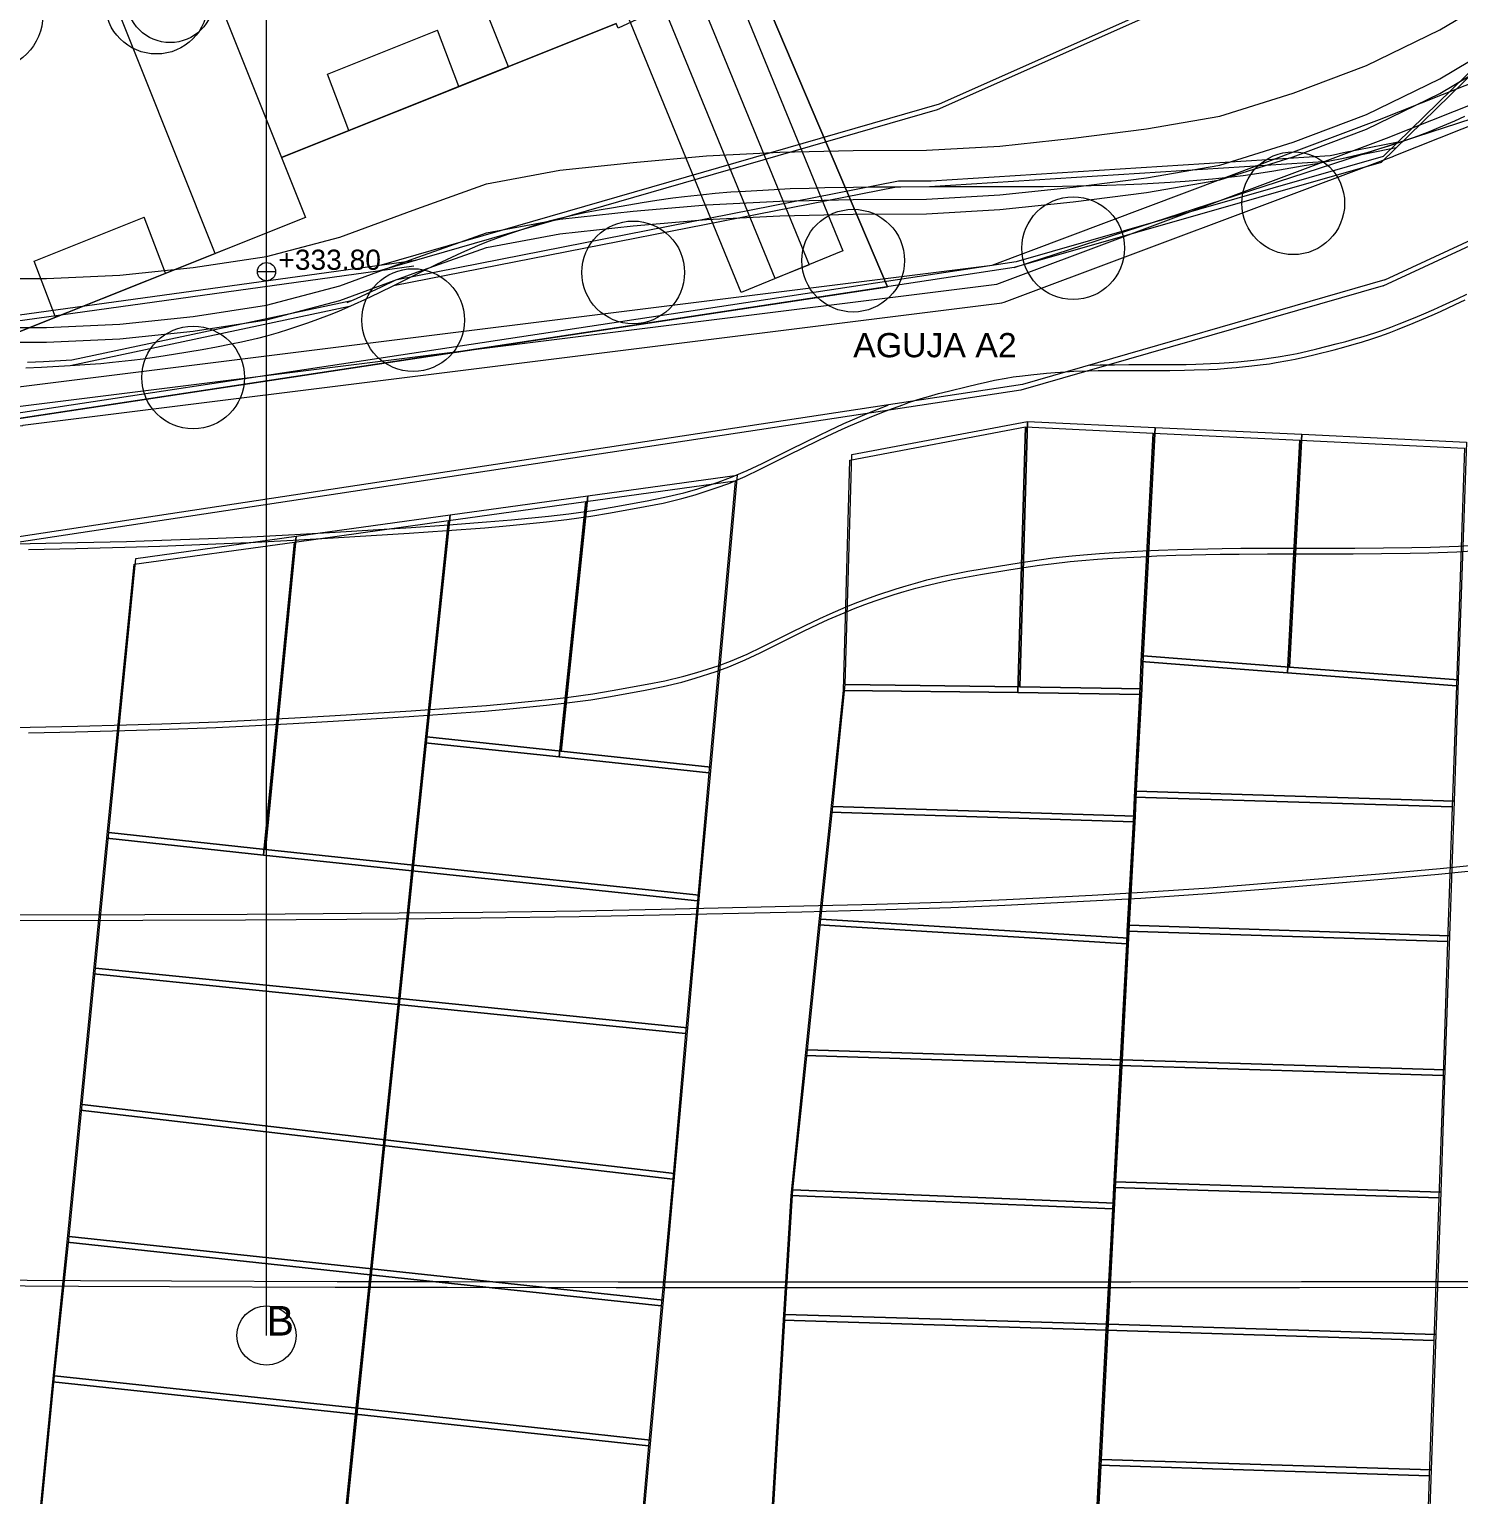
# Model space of a CAD drawing. Header units: metres. Extents: x -1097 to 1588, y -185 to 884.
# Drawn here: x 720.6 to 837.5, y 172 to 291.8 of the extents above; entities that cross this region are included whole.
import ezdxf

# ---------------------------------------------------------------- set-up
doc = ezdxf.new("R2010")
doc.units = ezdxf.units.M
for name, color, linetype, lineweight, plot in [('ARBOLES_PROY', 3, 'Continuous', 0, False), ('CORTE-TEXTO', 7, 'Continuous', 0, False), ('CORTES', 1, 'Continuous', 0, False), ('COTAS', 7, 'Continuous', 0, False), ('CRECIDA_Q100', 5, 'Continuous', 0, False), ('EXTENSIONES', 252, 'Continuous', 0, False), ('PERGOLADO', 7, 'Continuous', 0, False), ('Plazas de Arribo', 40, 'Continuous', 0, False), ('SUDS-CUNETA_VERDE', 3, 'Continuous', 0, False), ('SUDS-JARDIN_LLUVIA', 4, 'Continuous', 0, False), ('SUDS-PASARELA', 30, 'Continuous', 0, False), ('TERRAZAS-GAVIONES', 8, 'Continuous', 0, False), ('TERRENO', 188, 'Continuous', 0, False), ('TEXTO', 7, 'Continuous', 0, False), ('Usos Dep.', 94, 'Continuous', 0, False), ('VISTA', 7, 'Continuous', 0, False), ('VISTA LEJOS', 7, 'Continuous', 0, False)]:
    doc.layers.add(name, color=color, linetype=linetype, lineweight=lineweight, plot=plot)
doc.styles.add('ARIAL', font='arial.ttf')

msp = doc.modelspace()

# ---------------------------------------------------------------- linework, layer by layer
at = {"layer": 'ARBOLES_PROY'}
for centre in [(824, 277.59), (806, 273.92), (788, 272.9), (770, 271.94), (752, 268.04), (734, 263.34)]:
    msp.add_circle(centre, 4.2, dxfattribs=at)
at = {"layer": 'CORTE-TEXTO'}
msp.add_circle((731, 294), 4.2, dxfattribs=at)
at = {"layer": 'CORTES'}
msp.add_lwpolyline([(740, 185), (740, 505)], dxfattribs=at)
msp.add_circle((740, 185), 2.42, dxfattribs=at)
at = {"layer": 'COTAS'}
for points in [[(740, 271.26), (740, 272.74)], [(739.26, 272), (740.74, 272)]]:
    msp.add_lwpolyline(points, dxfattribs=at)
msp.add_circle((740, 272), 0.743, dxfattribs=at)
at = {"layer": 'CRECIDA_Q100'}
msp.add_lwpolyline([(716, 271.44), (722, 271.44), (728, 271.71), (734, 272.34), (740, 273.25), (746, 274.83), (752, 277.04), (758, 279.18), (764, 280.3), (770, 280.94), (776, 281.47), (782, 281.76), (788, 281.9), (794, 281.93), (800, 282.27), (806, 282.92), (812, 283.68), (818, 284.72), (824, 286.59), (830, 288.85), (836, 291.78), (842, 295.34)], dxfattribs=at)
at = {"layer": 'EXTENSIONES', "color": 253}
msp.add_lwpolyline([(854.57, 289.71), (875.69, 298.12), (875.81, 298.24), (876.93, 299.45), (877.55, 300.14), (878.27, 300.97), (878.85, 301.68), (879.89, 302.98), (880.42, 303.66), (880.96, 304.41), (881.35, 304.97), (881.95, 305.92), (882.31, 306.52), (882.61, 307.07), (846.95, 296.33), (831.2, 280.94), (801.18, 272.33)], close=True, dxfattribs=at)
at = {"layer": 'PERGOLADO'}
for points in [[(846.95, 296.33), (831.2, 280.94)], [(847.1, 296.8), (831.35, 281.41)]]:
    msp.add_lwpolyline(points, dxfattribs=at)
at = {"layer": 'Plazas de Arribo', "color": 254}
msp.add_lwpolyline([(779.65, 296.97), (768.77, 291.9), (768.61, 292.29), (741.22, 281.34), (743.18, 276.44), (717.21, 266.07), (717.21, 259.6), (790.81, 270.76)], close=True, dxfattribs=at)
at = {"layer": 'Plazas de Arribo'}
for points in [[(779.65, 296.97), (790.81, 270.76)], [(741.22, 281.34), (768.61, 292.29)], [(741.22, 281.34), (743.18, 276.44)], [(743.18, 276.44), (717.22, 266.07)]]:
    msp.add_lwpolyline(points, dxfattribs=at)
at = {"layer": 'SUDS-CUNETA_VERDE'}
msp.add_lwpolyline([(560.29, 261.58), (635, 253.61), (719.7, 262.58), (799.37, 272.54), (831.06, 284.43), (904.04, 313.42), (905.22, 310.44), (832.23, 281.45), (832.2, 281.43), (800.32, 269.48), (800.14, 269.42), (799.96, 269.39), (720.08, 259.41), (720.05, 259.4), (635.17, 250.41), (635, 250.41), (634.83, 250.41), (559.94, 258.4), (559.92, 258.41), (484.93, 267.4), (485.31, 270.58), (560.29, 261.58)], close=True, dxfattribs=at)
msp.add_lwpolyline([(485.12, 268.99), (560.11, 259.99), (635, 252.01), (719.89, 260.99), (799.76, 270.98), (831.64, 282.93), (904.63, 311.93)], dxfattribs=at)
at = {"layer": 'SUDS-JARDIN_LLUVIA'}
msp.add_lwpolyline([(735.45, 374.39), (743.99, 377.31), (755.14, 351.75), (787.16, 273.71), (778.84, 270.29), (746.86, 348.25), (735.45, 374.39)], close=True, dxfattribs=at)
at = {"layer": 'SUDS-PASARELA'}
msp.add_lwpolyline([(749.62, 349.42), (725.63, 404.4), (728.37, 405.6), (752.38, 350.58), (784.39, 272.57), (781.61, 271.43), (749.62, 349.42)], close=True, dxfattribs=at)
at = {"layer": 'TERRAZAS-GAVIONES'}
for points in [[(716, 267.44), (722, 267.44), (728, 267.71), (734, 268.34), (740, 269.25), (746, 270.83), (752, 273.04), (758, 275.18), (764, 276.3), (770, 276.94), (776, 277.47), (782, 277.76), (788, 277.9), (794, 277.93), (800, 278.27), (806, 278.92), (812, 279.68), (818, 280.72), (824, 282.59), (830, 284.85), (836, 287.78), (842, 291.34)], [(716, 266.24), (722, 266.24), (728, 266.51), (734, 267.14), (740, 268.05), (746, 269.63), (752, 271.84), (758, 273.98), (764, 275.1), (770, 275.74), (776, 276.27), (782, 276.56), (788, 276.7), (794, 276.73), (800, 277.07), (806, 277.72), (812, 278.48), (818, 279.52), (824, 281.39), (830, 283.65), (836, 286.58), (842, 290.14)]]:
    msp.add_lwpolyline(points, dxfattribs=at)
at = {"layer": 'TERRENO'}
for points in [[(838.01, 284.69), (837.18, 284.31), (835.88, 283.75), (835.13, 283.44), (834.18, 283.08), (833.35, 282.79), (831.79, 282.27), (830.96, 282.01), (830.01, 281.73), (829.26, 281.54), (827.96, 281.24), (827.13, 281.06), (825.92, 280.83), (824.74, 280.62), (822.4, 280.23), (821.19, 280.04), (819.9, 279.85), (818.95, 279.73), (817.39, 279.56), (816.44, 279.47), (815.15, 279.37), (813.94, 279.29), (811.6, 279.16), (810.31, 279.1), (808.75, 279.04), (807.46, 279.01), (805.12, 278.97), (803.57, 278.95), (801.23, 278.93), (798.9, 278.93), (794.24, 278.93), (791.9, 278.92), (789.57, 278.91), (788.02, 278.89), (785.68, 278.85), (784.39, 278.81), (782.83, 278.76), (781.54, 278.69), (779.2, 278.56), (777.99, 278.49), (776.7, 278.39), (775.75, 278.29), (774.19, 278.12), (773.24, 278), (771.94, 277.81), (770.73, 277.62), (768.4, 277.23), (767.22, 277.03), (766.01, 276.8), (765.18, 276.62), (763.88, 276.32), (763.13, 276.13), (762.18, 275.85), (761.35, 275.59), (759.79, 275.07), (758.96, 274.78), (758.01, 274.42), (757.26, 274.11), (755.96, 273.55), (755.13, 273.17), (753.92, 272.59), (752.73, 272.01), (750.4, 270.84), (749.22, 270.26), (748.01, 269.69), (747.18, 269.31), (745.88, 268.75), (745.13, 268.44), (744.18, 268.08), (743.35, 267.79), (741.79, 267.27), (740.96, 267), (740, 266.73), (739.26, 266.54), (737.96, 266.24), (737.12, 266.06), (735.92, 265.83), (734.73, 265.62), (732.4, 265.23), (731.19, 265.04), (729.9, 264.85), (728.95, 264.73), (727.39, 264.56), (726.44, 264.47), (725.14, 264.37), (723.93, 264.29), (721.6, 264.16), (720.31, 264.1)], [(720.53, 249.29), (724.38, 249.37), (728.41, 249.47), (731.28, 249.56), (735.86, 249.73), (738.58, 249.85), (742.18, 250.04), (745.46, 250.23), (751.68, 250.62), (754.78, 250.83), (757.86, 251.06), (759.9, 251.24), (762.92, 251.54), (764.58, 251.73), (766.54, 252), (768.14, 252.27), (770.99, 252.79), (772.45, 253.08), (773.98, 253.44), (775.06, 253.75), (776.79, 254.31), (777.82, 254.69), (779.17, 255.26), (780.4, 255.84), (782.74, 257.01), (783.91, 257.59), (785.09, 258.17), (785.88, 258.55), (787.09, 259.11), (787.78, 259.42), (788.61, 259.78), (789.32, 260.07), (790.62, 260.59), (791.3, 260.85), (792.05, 261.12), (792.61, 261.32), (793.56, 261.62), (794.16, 261.8), (794.99, 262.03), (795.79, 262.23), (797.35, 262.62), (798.14, 262.81), (798.98, 263), (799.57, 263.12), (800.52, 263.29), (801.09, 263.39), (801.84, 263.49), (802.52, 263.56), (803.82, 263.69), (804.53, 263.76), (805.36, 263.81), (806.04, 263.85), (807.25, 263.89), (808.05, 263.91), (809.23, 263.92), (810.4, 263.93), (812.74, 263.93), (813.91, 263.93), (815.09, 263.95), (815.88, 263.97), (817.09, 264.01), (817.78, 264.04), (818.61, 264.1), (819.32, 264.16), (820.62, 264.29), (821.3, 264.37), (822.05, 264.47), (822.61, 264.56), (823.56, 264.73), (824.16, 264.85), (825, 265.04), (825.79, 265.23), (827.35, 265.62), (828.14, 265.83), (828.98, 266.06), (829.57, 266.24), (830.52, 266.54), (831.09, 266.73), (831.84, 267), (832.52, 267.27), (833.82, 267.79), (834.53, 268.08), (835.36, 268.44), (836.04, 268.75), (837.25, 269.31), (838.05, 269.69)], [(720.53, 234.29), (724.38, 234.37), (728.41, 234.47), (731.28, 234.56), (735.86, 234.73), (738.58, 234.85), (742.18, 235.04), (745.46, 235.23), (751.68, 235.62), (754.78, 235.83), (757.86, 236.06), (759.9, 236.24), (762.92, 236.54), (764.58, 236.73), (766.54, 237), (768.14, 237.27), (770.99, 237.79), (772.45, 238.08), (773.98, 238.44), (775.06, 238.75), (776.79, 239.31), (777.82, 239.69), (779.17, 240.26), (780.4, 240.84), (782.74, 242.01), (783.92, 242.59), (785.13, 243.17), (785.96, 243.55), (787.26, 244.11), (788.01, 244.42), (788.96, 244.78), (789.79, 245.07), (791.35, 245.59), (792.18, 245.85), (793.13, 246.12), (793.88, 246.32), (795.18, 246.62), (796.01, 246.8), (797.22, 247.03), (798.4, 247.23), (800.74, 247.62), (801.95, 247.81), (803.24, 248), (804.19, 248.12), (805.75, 248.29), (806.7, 248.39), (807.99, 248.49), (809.2, 248.56), (811.54, 248.69), (812.83, 248.75), (814.39, 248.81), (815.68, 248.85), (818.02, 248.89), (819.57, 248.91), (821.9, 248.92), (824.24, 248.93), (828.9, 248.93), (831.23, 248.94), (833.55, 248.97), (835.08, 249), (837.37, 249.09), (838.64, 249.16)], [(644.87, 218.97), (653.25, 218.95), (665.95, 218.93), (678.74, 218.93), (704.4, 218.93), (717.19, 218.94), (729.89, 218.97), (738.27, 219), (750.71, 219.09), (757.53, 219.16), (765.57, 219.27), (772.14, 219.4), (783.8, 219.66), (789.76, 219.81), (795.98, 220.01), (800.39, 220.19), (807.39, 220.54), (811.54, 220.78), (816.98, 221.15), (821.9, 221.54), (831.24, 222.32), (835.87, 222.73), (840.45, 223.19)], [(644.51, 190.62), (654.62, 190.23), (659.96, 190.04), (665.86, 189.85), (670.37, 189.73), (677.97, 189.56), (682.76, 189.47), (689.53, 189.37), (696.02, 189.29), (708.72, 189.16), (715.87, 189.1), (724.63, 189.04), (732.07, 189.01), (745.63, 188.96), (754.77, 188.95), (768.62, 188.93), (782.57, 188.93), (810.57, 188.93), (824.52, 188.94), (838.41, 188.96)]]:
    msp.add_lwpolyline(points, dxfattribs=at)
at = {"layer": 'TEXTO'}
msp.add_circle((732.12, 294.29), 3.56, dxfattribs=at)
at = {"layer": 'Usos Dep.'}
for points in [[(722.66, 327.77), (741.22, 281.34), (759.79, 288.76), (741.23, 335.19)], [(698.66, 312.5), (717.21, 266.07), (735.79, 273.49), (717.23, 319.92)]]:
    msp.add_lwpolyline(points, close=True, dxfattribs=at)
for points in [[(745, 288.14), (753.99, 291.74)], [(755.73, 287.14), (753.99, 291.74)], [(746.73, 283.55), (745, 288.14)], [(720.99, 272.87), (729.99, 276.46)], [(731.73, 271.87), (729.99, 276.46)], [(722.73, 268.27), (720.99, 272.87)]]:
    msp.add_lwpolyline(points, dxfattribs=at)
msp.add_circle((717.22, 292.99), 4.49, dxfattribs=at)
at = {"layer": 'VISTA'}
for points in [[(831.2, 280.94), (801.18, 272.33)], [(831.35, 281.41), (801.33, 272.8)], [(831.5, 271.32), (838.97, 274.79)], [(831.35, 270.85), (838.82, 274.31)], [(801.18, 272.33), (665.61, 251.78)], [(801.33, 272.8), (665.76, 252.25)], [(831.35, 270.85), (801.7, 262.3)], [(831.5, 271.32), (801.85, 262.77)], [(801.85, 262.77), (637.62, 237.87)], [(801.7, 262.3), (637.47, 237.4)]]:
    msp.add_lwpolyline(points, dxfattribs=at)
at = {"layer": 'VISTA LEJOS'}
for points in [[(845.42, 308.1), (795.03, 285.69)], [(845.27, 307.63), (794.88, 285.22)], [(794.88, 285.22), (749.24, 272.06)], [(795.03, 285.69), (749.39, 272.53)], [(832.42, 282.13), (827.96, 281.24), (827.13, 281.06), (826.87, 281.01)], [(832.57, 282.6), (828.11, 281.71), (827.28, 281.53), (827.02, 281.48)], [(826.87, 281.01), (794.24, 278.93), (791.9, 278.92), (791.55, 278.92)], [(827.02, 281.48), (794.39, 279.4), (792.05, 279.39), (791.7, 279.39)], [(791.7, 279.39), (750.55, 271.31), (749.37, 270.73), (748.16, 270.16), (747.33, 269.78), (746.58, 269.46)], [(791.55, 278.92), (750.4, 270.84), (749.22, 270.26), (748.01, 269.69), (747.18, 269.31), (746.43, 268.99)], [(752.06, 272.45), (715.48, 267.39)], [(752.21, 272.92), (715.63, 267.86)], [(807.21, 263.89), (807.25, 263.89), (808.05, 263.91), (809.23, 263.92), (810.4, 263.93), (812.74, 263.93), (813.91, 263.93), (815.09, 263.95), (815.88, 263.97), (817.09, 264.01), (817.78, 264.04), (818.61, 264.1), (819.32, 264.16), (820.62, 264.29), (821.3, 264.37), (822.05, 264.47), (822.61, 264.56), (823.56, 264.73), (824.16, 264.85), (825, 265.04), (825.79, 265.23), (827.35, 265.62), (828.14, 265.83), (828.98, 266.06), (829.57, 266.24), (830.52, 266.54), (831.09, 266.73), (831.84, 267), (832.52, 267.27), (833.82, 267.79), (834.53, 268.08), (835.36, 268.44), (836.04, 268.75), (837.25, 269.31), (838.05, 269.69)], [(807.36, 264.36), (807.4, 264.36), (808.2, 264.38), (809.38, 264.39), (810.55, 264.4), (812.89, 264.4), (814.06, 264.4), (815.24, 264.42), (816.04, 264.44), (817.24, 264.48), (817.93, 264.51), (818.76, 264.57), (819.47, 264.63), (820.77, 264.76), (821.45, 264.84), (822.2, 264.94), (822.77, 265.03), (823.72, 265.2), (824.31, 265.32), (825.15, 265.51), (825.94, 265.7), (827.5, 266.09), (828.29, 266.3), (829.13, 266.53), (829.73, 266.71), (830.68, 267.01), (831.24, 267.2), (831.99, 267.47), (832.67, 267.74), (833.97, 268.26), (834.68, 268.55), (835.51, 268.91), (836.2, 269.22), (837.41, 269.78), (838.2, 270.16)], [(746.8, 269.15), (723.93, 264.29), (721.6, 264.16), (720.31, 264.1)], [(746.95, 269.62), (724.08, 264.76), (721.75, 264.63), (720.46, 264.57)], [(715.49, 249.67), (720.68, 249.76), (724.53, 249.84), (728.56, 249.94), (731.43, 250.03), (736.01, 250.2), (738.73, 250.32), (742.33, 250.51), (745.61, 250.7), (751.83, 251.09), (754.93, 251.3), (758.01, 251.53), (760.05, 251.71), (763.07, 252.01), (764.73, 252.2), (766.69, 252.47), (768.29, 252.74), (771.14, 253.26), (772.6, 253.55), (774.13, 253.91), (775.22, 254.22), (776.94, 254.78), (777.97, 255.16), (779.32, 255.73), (780.55, 256.31), (782.89, 257.48), (784.06, 258.06), (785.24, 258.64), (786.03, 259.02), (787.24, 259.58), (787.93, 259.89), (788.76, 260.25), (789.47, 260.54), (790.77, 261.06), (790.9, 261.11)], [(720.53, 249.29), (724.38, 249.37), (728.41, 249.47), (731.28, 249.56), (735.86, 249.73), (738.58, 249.85), (742.18, 250.04), (745.46, 250.23), (751.68, 250.62), (754.78, 250.83), (757.86, 251.06), (759.9, 251.24), (762.92, 251.54), (764.58, 251.73), (766.54, 252), (768.14, 252.27), (770.99, 252.79), (772.45, 253.08), (773.98, 253.44), (775.06, 253.75), (776.79, 254.31), (777.82, 254.69), (779.17, 255.26), (780.4, 255.84), (782.74, 257.01), (783.91, 257.59), (785.09, 258.17), (785.88, 258.55), (787.09, 259.11), (787.78, 259.42), (788.61, 259.78), (789.32, 260.07), (790.62, 260.59), (790.74, 260.64)], [(787.73, 256.58), (802.1, 259.3)], [(787.88, 257.05), (802.25, 259.76)], [(801.48, 237.58), (802.1, 259.3)], [(802.1, 259.3), (801.48, 237.58)], [(801.63, 238.05), (802.25, 259.76)], [(802.25, 259.76), (801.63, 238.05)], [(802.1, 259.3), (812.54, 258.8)], [(802.25, 259.76), (812.69, 259.26)], [(811.72, 240.58), (812.69, 259.26)], [(812.69, 259.26), (811.72, 240.58)], [(812.69, 259.26), (824.69, 258.7)], [(812.69, 259.26), (812.69, 259.26)], [(811.57, 240.11), (812.54, 258.8)], [(812.54, 258.8), (811.57, 240.11)], [(812.54, 258.8), (824.54, 258.23)], [(812.54, 258.8), (812.54, 258.8)], [(823.54, 239.2), (824.54, 258.23)], [(824.54, 258.23), (823.54, 239.2)], [(823.69, 239.67), (824.69, 258.7)], [(824.69, 258.7), (823.69, 239.67)], [(824.54, 258.23), (838.01, 257.58)], [(824.69, 258.7), (838.16, 258.05)], [(838.16, 258.05), (837.5, 238.61)], [(787.2, 237.76), (787.73, 256.58)], [(787.35, 238.23), (787.88, 257.05)], [(838.01, 257.58), (837.35, 238.14)], [(766.28, 253.67), (778.5, 255.36)], [(778.5, 255.36), (776.35, 231.48)], [(778.5, 255.36), (778.5, 255.36)], [(766.13, 253.2), (778.35, 254.89)], [(778.35, 254.89), (776.2, 231.01)], [(778.35, 254.89), (778.35, 254.89)], [(754.88, 251.64), (766.13, 253.2)], [(755.03, 252.11), (766.28, 253.67)], [(766.13, 253.2), (763.95, 232.33)], [(763.95, 232.33), (766.13, 253.2)], [(766.28, 253.67), (764.1, 232.8)], [(764.1, 232.8), (766.28, 253.67)], [(742.44, 250.36), (755.03, 252.11)], [(755.03, 252.11), (753.13, 233.95)], [(753.13, 233.95), (755.03, 252.11)], [(742.29, 249.89), (754.88, 251.64)], [(754.88, 251.64), (752.98, 233.48)], [(752.98, 233.48), (754.88, 251.64)], [(713.16, 234.63), (720.68, 234.76), (724.53, 234.84), (728.56, 234.94), (731.43, 235.03), (736.01, 235.2), (738.73, 235.32), (742.33, 235.51), (745.61, 235.7), (751.83, 236.09), (754.93, 236.3), (758.01, 236.53), (760.05, 236.71), (763.07, 237.01), (764.73, 237.2), (766.69, 237.47), (768.29, 237.74), (771.14, 238.26), (772.6, 238.55), (774.13, 238.91), (775.22, 239.22), (776.94, 239.78), (777.97, 240.16), (779.32, 240.73), (780.55, 241.31), (782.89, 242.48), (784.07, 243.06), (785.28, 243.64), (786.11, 244.02), (787.41, 244.58), (788.16, 244.89), (789.11, 245.25), (789.94, 245.54), (791.5, 246.06), (792.33, 246.32), (793.28, 246.59), (794.03, 246.79), (795.33, 247.09), (796.16, 247.27), (797.37, 247.5), (798.55, 247.7), (800.89, 248.09), (802.1, 248.28), (803.39, 248.47), (804.34, 248.59), (805.9, 248.76), (806.85, 248.85), (808.14, 248.96), (809.35, 249.03), (811.69, 249.16), (812.98, 249.22), (814.54, 249.28), (815.83, 249.32), (818.17, 249.36), (819.72, 249.38), (822.05, 249.39), (824.39, 249.4), (829.05, 249.4), (831.38, 249.41), (833.7, 249.44), (835.24, 249.47), (837.53, 249.56), (838.79, 249.63)], [(729.17, 248.08), (742.29, 249.89)], [(729.32, 248.55), (742.44, 250.36)], [(742.29, 249.89), (739.76, 224.29)], [(739.76, 224.29), (742.29, 249.89)], [(742.44, 250.36), (739.91, 224.76)], [(739.91, 224.76), (742.44, 250.36)], [(720.53, 234.29), (724.38, 234.37), (728.41, 234.47), (731.28, 234.56), (735.86, 234.73), (738.58, 234.85), (742.18, 235.04), (745.46, 235.23), (751.68, 235.62), (754.78, 235.83), (757.86, 236.06), (759.9, 236.24), (762.92, 236.54), (764.58, 236.73), (766.54, 237), (768.14, 237.27), (770.99, 237.79), (772.45, 238.08), (773.98, 238.44), (775.06, 238.75), (776.79, 239.31), (777.82, 239.69), (779.17, 240.26), (780.4, 240.84), (782.74, 242.01), (783.92, 242.59), (785.13, 243.17), (785.96, 243.55), (787.26, 244.11), (788.01, 244.42), (788.96, 244.78), (789.79, 245.07), (791.35, 245.59), (792.18, 245.85), (793.13, 246.12), (793.88, 246.32), (795.18, 246.62), (796.01, 246.8), (797.22, 247.03), (798.4, 247.23), (800.74, 247.62), (801.95, 247.81), (803.24, 248), (804.19, 248.12), (805.75, 248.29), (806.7, 248.39), (807.99, 248.49), (809.2, 248.56), (811.54, 248.69), (812.83, 248.75), (814.39, 248.81), (815.68, 248.85), (818.02, 248.89), (819.57, 248.91), (821.9, 248.92), (824.24, 248.93), (828.9, 248.93), (831.23, 248.94), (833.55, 248.97), (835.08, 249), (837.37, 249.09), (838.64, 249.16)], [(726.95, 225.67), (729.17, 248.08)], [(727.1, 226.14), (729.32, 248.55)], [(811.45, 237.42), (811.57, 240.11)], [(811.57, 240.11), (811.45, 237.42)], [(811.57, 240.11), (823.54, 239.2)], [(823.54, 239.2), (811.57, 240.11)], [(811.6, 237.89), (811.72, 240.58)], [(811.72, 240.58), (811.6, 237.89)], [(811.72, 240.58), (823.69, 239.67)], [(823.69, 239.67), (811.72, 240.58)], [(823.69, 239.67), (837.5, 238.61)], [(837.5, 238.61), (823.69, 239.67)], [(823.69, 239.67), (823.69, 239.67)], [(823.54, 239.2), (837.35, 238.14)], [(837.35, 238.14), (823.54, 239.2)], [(823.54, 239.2), (823.54, 239.2)], [(837.5, 238.61), (837.16, 228.7)], [(786.17, 227.79), (787.2, 237.76)], [(786.32, 228.26), (787.35, 238.23)], [(787.2, 237.76), (801.48, 237.58)], [(801.48, 237.58), (787.2, 237.76)], [(787.35, 238.23), (801.63, 238.05)], [(801.63, 238.05), (787.35, 238.23)], [(801.48, 237.58), (811.45, 237.42)], [(811.45, 237.42), (801.48, 237.58)], [(801.48, 237.58), (801.48, 237.58)], [(801.63, 238.05), (811.6, 237.89)], [(811.6, 237.89), (801.63, 238.05)], [(801.63, 238.05), (801.63, 238.05)], [(811.45, 237.42), (811.01, 229.04)], [(811.01, 229.04), (811.45, 237.42)], [(811.6, 237.89), (811.16, 229.51)], [(811.16, 229.51), (811.6, 237.89)], [(811.45, 237.42), (811.45, 237.42)], [(811.6, 237.89), (811.6, 237.89)], [(837.35, 238.14), (837.01, 228.23)], [(752.03, 223.48), (753.13, 233.95)], [(753.13, 233.95), (752.03, 223.48)], [(753.13, 233.95), (764.1, 232.8)], [(764.1, 232.8), (753.13, 233.95)], [(751.88, 223.01), (752.98, 233.48)], [(752.98, 233.48), (751.88, 223.01)], [(752.98, 233.48), (763.95, 232.33)], [(763.95, 232.33), (752.98, 233.48)], [(764.1, 232.8), (776.35, 231.48)], [(764.1, 232.8), (764.1, 232.8)], [(776.35, 231.48), (764.1, 232.8)], [(763.95, 232.33), (776.2, 231.01)], [(763.95, 232.33), (763.95, 232.33)], [(776.2, 231.01), (763.95, 232.33)], [(776.35, 231.48), (775.41, 221.01)], [(776.2, 231.01), (775.26, 220.54)], [(810.92, 227.01), (811.01, 229.04)], [(811.01, 229.04), (810.92, 227.01)], [(811.01, 229.04), (837.01, 228.23)], [(837.01, 228.23), (811.01, 229.04)], [(811.07, 227.48), (811.16, 229.51)], [(811.16, 229.51), (811.07, 227.48)], [(811.16, 229.51), (837.16, 228.7)], [(837.16, 228.7), (811.16, 229.51)], [(785.2, 218.58), (786.17, 227.79)], [(785.35, 219.05), (786.32, 228.26)], [(786.17, 227.79), (810.92, 227.01)], [(786.17, 227.79), (786.17, 227.79)], [(810.92, 227.01), (786.17, 227.79)], [(786.32, 228.26), (811.07, 227.48)], [(786.32, 228.26), (786.32, 228.26)], [(811.07, 227.48), (786.32, 228.26)], [(837.01, 228.23), (836.63, 217.23)], [(837.16, 228.7), (836.78, 217.7)], [(810.92, 227.01), (810.42, 218.08)], [(810.42, 218.08), (810.92, 227.01)], [(811.07, 227.48), (810.57, 218.55)], [(810.57, 218.55), (811.07, 227.48)], [(810.92, 227.01), (810.92, 227.01)], [(811.07, 227.48), (811.07, 227.48)], [(725.85, 214.58), (726.95, 225.67)], [(726, 215.05), (727.1, 226.14)], [(726.95, 225.67), (739.76, 224.29)], [(726.95, 225.67), (726.95, 225.67)], [(739.76, 224.29), (726.95, 225.67)], [(727.1, 226.14), (739.91, 224.76)], [(727.1, 226.14), (727.1, 226.14)], [(739.91, 224.76), (727.1, 226.14)], [(739.76, 224.29), (751.88, 223.01)], [(739.76, 224.29), (739.76, 224.29)], [(751.88, 223.01), (739.76, 224.29)], [(739.91, 224.76), (752.03, 223.48)], [(739.91, 224.76), (739.91, 224.76)], [(752.03, 223.48), (739.91, 224.76)], [(644.87, 218.97), (653.25, 218.95), (665.95, 218.93), (678.74, 218.93), (704.4, 218.93), (717.19, 218.94), (729.89, 218.97), (738.27, 219), (750.71, 219.09), (757.53, 219.16), (765.57, 219.27), (772.14, 219.4), (783.8, 219.66), (789.76, 219.81), (795.98, 220.01), (800.39, 220.19), (807.39, 220.54), (811.54, 220.78), (816.98, 221.15), (821.9, 221.54), (831.24, 222.32), (835.87, 222.73), (840.45, 223.19)], [(645.02, 219.44), (653.4, 219.42), (666.1, 219.4), (678.89, 219.4), (704.55, 219.4), (717.34, 219.41), (730.04, 219.44), (738.42, 219.47), (750.86, 219.56), (757.69, 219.63), (765.72, 219.74), (772.29, 219.87), (783.95, 220.13), (789.91, 220.28), (796.13, 220.48), (800.54, 220.66), (807.54, 221.01), (811.69, 221.25), (817.13, 221.62), (822.05, 222.01), (831.39, 222.79), (836.02, 223.2), (840.6, 223.66)], [(750.76, 212.08), (751.88, 223.01)], [(751.88, 223.01), (750.76, 212.08)], [(750.91, 212.55), (752.03, 223.48)], [(752.03, 223.48), (750.91, 212.55)], [(751.88, 223.01), (775.26, 220.54)], [(775.26, 220.54), (751.88, 223.01)], [(751.88, 223.01), (751.88, 223.01)], [(752.03, 223.48), (775.41, 221.01)], [(775.41, 221.01), (752.03, 223.48)], [(752.03, 223.48), (752.03, 223.48)], [(775.26, 220.54), (774.29, 209.7)], [(775.41, 221.01), (774.44, 210.17)], [(784.1, 207.89), (785.2, 218.58)], [(784.25, 208.36), (785.35, 219.05)], [(785.2, 218.58), (810.38, 217.04)], [(810.38, 217.04), (785.2, 218.58)], [(785.35, 219.05), (810.53, 217.51)], [(810.53, 217.51), (785.35, 219.05)], [(810.53, 217.51), (810.57, 218.55)], [(810.57, 218.55), (810.53, 217.51)], [(810.57, 218.55), (836.78, 217.7)], [(836.78, 217.7), (810.57, 218.55)], [(809.85, 207.08), (810.38, 217.04)], [(810.38, 217.04), (809.85, 207.08)], [(810, 207.55), (810.53, 217.51)], [(810.53, 217.51), (810, 207.55)], [(810.38, 217.04), (810.42, 218.08)], [(810.42, 218.08), (810.38, 217.04)], [(810.42, 218.08), (836.63, 217.23)], [(836.63, 217.23), (810.42, 218.08)], [(836.63, 217.23), (836.26, 206.26)], [(836.78, 217.7), (836.41, 206.73)], [(836.63, 217.23), (836.63, 217.23)], [(836.78, 217.7), (836.78, 217.7)], [(724.76, 203.42), (725.85, 214.58)], [(724.91, 203.89), (726, 215.05)], [(725.85, 214.58), (750.76, 212.08)], [(750.76, 212.08), (725.85, 214.58)], [(726, 215.05), (750.91, 212.55)], [(750.91, 212.55), (726, 215.05)], [(749.72, 201.01), (750.91, 212.55)], [(750.91, 212.55), (749.72, 201.01)], [(750.91, 212.55), (774.44, 210.17)], [(774.44, 210.17), (750.91, 212.55)], [(750.91, 212.55), (750.91, 212.55)], [(749.57, 200.54), (750.76, 212.08)], [(750.76, 212.08), (749.57, 200.54)], [(750.76, 212.08), (774.29, 209.7)], [(774.29, 209.7), (750.76, 212.08)], [(750.76, 212.08), (750.76, 212.08)], [(774.44, 210.17), (773.38, 198.26)], [(774.29, 209.7), (773.23, 197.79)], [(782.92, 196.45), (784.1, 207.89)], [(783.07, 196.92), (784.25, 208.36)], [(784.1, 207.89), (809.85, 207.08)], [(809.85, 207.08), (784.1, 207.89)], [(784.1, 207.89), (784.1, 207.89)], [(784.25, 208.36), (810, 207.55)], [(810, 207.55), (784.25, 208.36)], [(784.25, 208.36), (784.25, 208.36)], [(809.47, 197.58), (810, 207.55)], [(810, 207.55), (809.47, 197.58)], [(810, 207.55), (836.41, 206.73)], [(836.41, 206.73), (810, 207.55)], [(809.32, 197.11), (809.85, 207.08)], [(809.85, 207.08), (809.32, 197.11)], [(809.85, 207.08), (836.26, 206.26)], [(836.26, 206.26), (809.85, 207.08)], [(836.26, 206.26), (835.91, 196.26)], [(836.41, 206.73), (836.07, 196.73)], [(836.26, 206.26), (836.26, 206.26)], [(836.41, 206.73), (836.41, 206.73)], [(723.85, 193.11), (724.91, 203.89)], [(724.91, 203.89), (749.72, 201.01)], [(749.72, 201.01), (724.91, 203.89)], [(723.7, 192.64), (724.76, 203.42)], [(724.76, 203.42), (749.57, 200.54)], [(749.57, 200.54), (724.76, 203.42)], [(748.48, 189.98), (749.57, 200.54)], [(749.57, 200.54), (748.48, 189.98)], [(748.63, 190.45), (749.72, 201.01)], [(749.72, 201.01), (748.63, 190.45)], [(749.57, 200.54), (773.23, 197.79)], [(773.23, 197.79), (749.57, 200.54)], [(749.57, 200.54), (749.57, 200.54)], [(749.72, 201.01), (773.38, 198.26)], [(773.38, 198.26), (749.72, 201.01)], [(749.72, 201.01), (749.72, 201.01)], [(773.23, 197.79), (772.29, 187.42)], [(773.38, 198.26), (772.44, 187.89)], [(773.23, 197.79), (773.23, 197.79)], [(773.38, 198.26), (773.38, 198.26)], [(782.44, 186.73), (783.07, 196.92)], [(783.07, 196.92), (809.38, 195.83)], [(809.38, 195.83), (783.07, 196.92)], [(809.23, 195.36), (809.32, 197.11)], [(809.32, 197.11), (809.23, 195.36)], [(809.32, 197.11), (835.91, 196.26)], [(835.91, 196.26), (809.32, 197.11)], [(809.32, 197.11), (809.32, 197.11)], [(809.38, 195.83), (809.47, 197.58)], [(809.47, 197.58), (809.38, 195.83)], [(809.47, 197.58), (836.07, 196.73)], [(836.07, 196.73), (809.47, 197.58)], [(809.47, 197.58), (809.47, 197.58)], [(836.07, 196.73), (835.66, 185.08)], [(782.29, 186.26), (782.92, 196.45)], [(782.92, 196.45), (809.23, 195.36)], [(809.23, 195.36), (782.92, 196.45)], [(809.23, 195.36), (808.7, 185.45)], [(808.7, 185.45), (809.23, 195.36)], [(809.38, 195.83), (808.85, 185.92)], [(808.85, 185.92), (809.38, 195.83)], [(809.23, 195.36), (809.23, 195.36)], [(809.38, 195.83), (809.38, 195.83)], [(835.91, 196.26), (835.51, 184.61)], [(722.66, 181.7), (723.85, 193.11)], [(723.85, 193.11), (748.63, 190.45)], [(748.63, 190.45), (723.85, 193.11)], [(723.85, 193.11), (723.85, 193.11)], [(722.51, 181.23), (723.7, 192.64)], [(723.7, 192.64), (748.48, 189.98)], [(748.48, 189.98), (723.7, 192.64)], [(723.7, 192.64), (723.7, 192.64)], [(644.51, 190.62), (654.62, 190.23), (659.96, 190.04), (665.86, 189.85), (670.37, 189.73), (677.97, 189.56), (682.76, 189.47), (689.53, 189.37), (696.02, 189.29), (708.72, 189.16), (715.87, 189.1), (724.63, 189.04), (732.07, 189.01), (745.63, 188.96), (754.77, 188.95), (768.62, 188.93), (782.57, 188.93), (810.57, 188.93), (824.52, 188.94), (838.41, 188.96)], [(644.66, 191.09), (654.77, 190.7), (660.11, 190.51), (666.01, 190.32), (670.52, 190.2), (678.12, 190.03), (682.91, 189.94), (689.68, 189.84), (696.17, 189.76), (708.87, 189.63), (716.02, 189.57), (724.78, 189.51), (732.22, 189.48), (745.78, 189.43), (754.92, 189.42), (768.77, 189.4), (782.72, 189.4), (810.72, 189.4), (824.68, 189.41), (838.56, 189.43)], [(747.29, 178.58), (748.48, 189.98)], [(748.48, 189.98), (747.29, 178.58)], [(747.44, 179.05), (748.63, 190.45)], [(748.63, 190.45), (747.44, 179.05)], [(748.48, 189.98), (772.29, 187.42)], [(772.29, 187.42), (748.48, 189.98)], [(748.63, 190.45), (772.44, 187.89)], [(772.44, 187.89), (748.63, 190.45)], [(772.29, 187.42), (771.26, 175.98)], [(772.44, 187.89), (771.41, 176.45)], [(772.29, 187.42), (772.29, 187.42)], [(772.44, 187.89), (772.44, 187.89)], [(780.32, 153.26), (782.29, 186.26)], [(780.47, 153.73), (782.44, 186.73)], [(808.7, 185.45), (782.29, 186.26)], [(782.29, 186.26), (782.29, 186.26)], [(782.29, 186.26), (808.7, 185.45)], [(808.85, 185.92), (782.44, 186.73)], [(782.44, 186.73), (782.44, 186.73)], [(782.44, 186.73), (808.85, 185.92)], [(808.28, 174.86), (808.85, 185.92)], [(808.85, 185.92), (808.28, 174.86)], [(835.66, 185.08), (808.85, 185.92)], [(808.85, 185.92), (835.66, 185.08)], [(808.13, 174.39), (808.7, 185.45)], [(808.7, 185.45), (808.13, 174.39)], [(835.51, 184.61), (808.7, 185.45)], [(808.7, 185.45), (835.51, 184.61)], [(835.51, 184.61), (835.13, 173.54)], [(835.66, 185.08), (835.28, 174.01)], [(835.51, 184.61), (835.51, 184.61)], [(835.66, 185.08), (835.66, 185.08)], [(721.42, 170.01), (722.51, 181.23)], [(721.57, 170.48), (722.66, 181.7)], [(747.29, 178.58), (722.51, 181.23)], [(722.51, 181.23), (722.51, 181.23)], [(722.51, 181.23), (747.29, 178.58)], [(747.44, 179.05), (722.66, 181.7)], [(722.66, 181.7), (722.66, 181.7)], [(722.66, 181.7), (747.44, 179.05)], [(746.13, 167.23), (747.29, 178.58)], [(747.29, 178.58), (746.13, 167.23)], [(746.28, 167.7), (747.44, 179.05)], [(747.44, 179.05), (746.28, 167.7)], [(771.26, 175.98), (747.29, 178.58)], [(747.29, 178.58), (771.26, 175.98)], [(771.41, 176.45), (747.44, 179.05)], [(747.44, 179.05), (771.41, 176.45)], [(771.41, 176.45), (770.38, 165.01)], [(771.41, 176.45), (771.41, 176.45)], [(771.26, 175.98), (770.23, 164.54)], [(771.26, 175.98), (771.26, 175.98)], [(807.57, 163.42), (808.13, 174.39)], [(808.13, 174.39), (807.57, 163.42)], [(807.72, 163.89), (808.28, 174.86)], [(808.28, 174.86), (807.72, 163.89)], [(808.13, 174.39), (835.13, 173.54)], [(835.13, 173.54), (808.13, 174.39)], [(808.13, 174.39), (808.13, 174.39)], [(808.28, 174.86), (835.28, 174.01)], [(835.28, 174.01), (808.28, 174.86)], [(808.28, 174.86), (808.28, 174.86)], [(835.28, 174.01), (834.91, 163.01)], [(835.13, 173.54), (834.76, 162.54)]]:
    msp.add_lwpolyline(points, dxfattribs=at)

# ---------------------------------------------------------------- texts
at = {"layer": 'CORTES', "style": 'ARIAL'}
msp.add_text('B', height=2.42, dxfattribs=at).set_placement((740, 185))
at = {"layer": 'COTAS', "style": 'ARIAL'}
msp.add_text('+333.80', height=1.65, dxfattribs=at).set_placement((740.97, 272.15))
at = {"layer": 'SUDS-PASARELA', "style": 'ARIAL'}
msp.add_text('AGUJA A2', height=1.98, dxfattribs=at).set_placement((788, 265))

doc.saveas('drawing.dxf')
